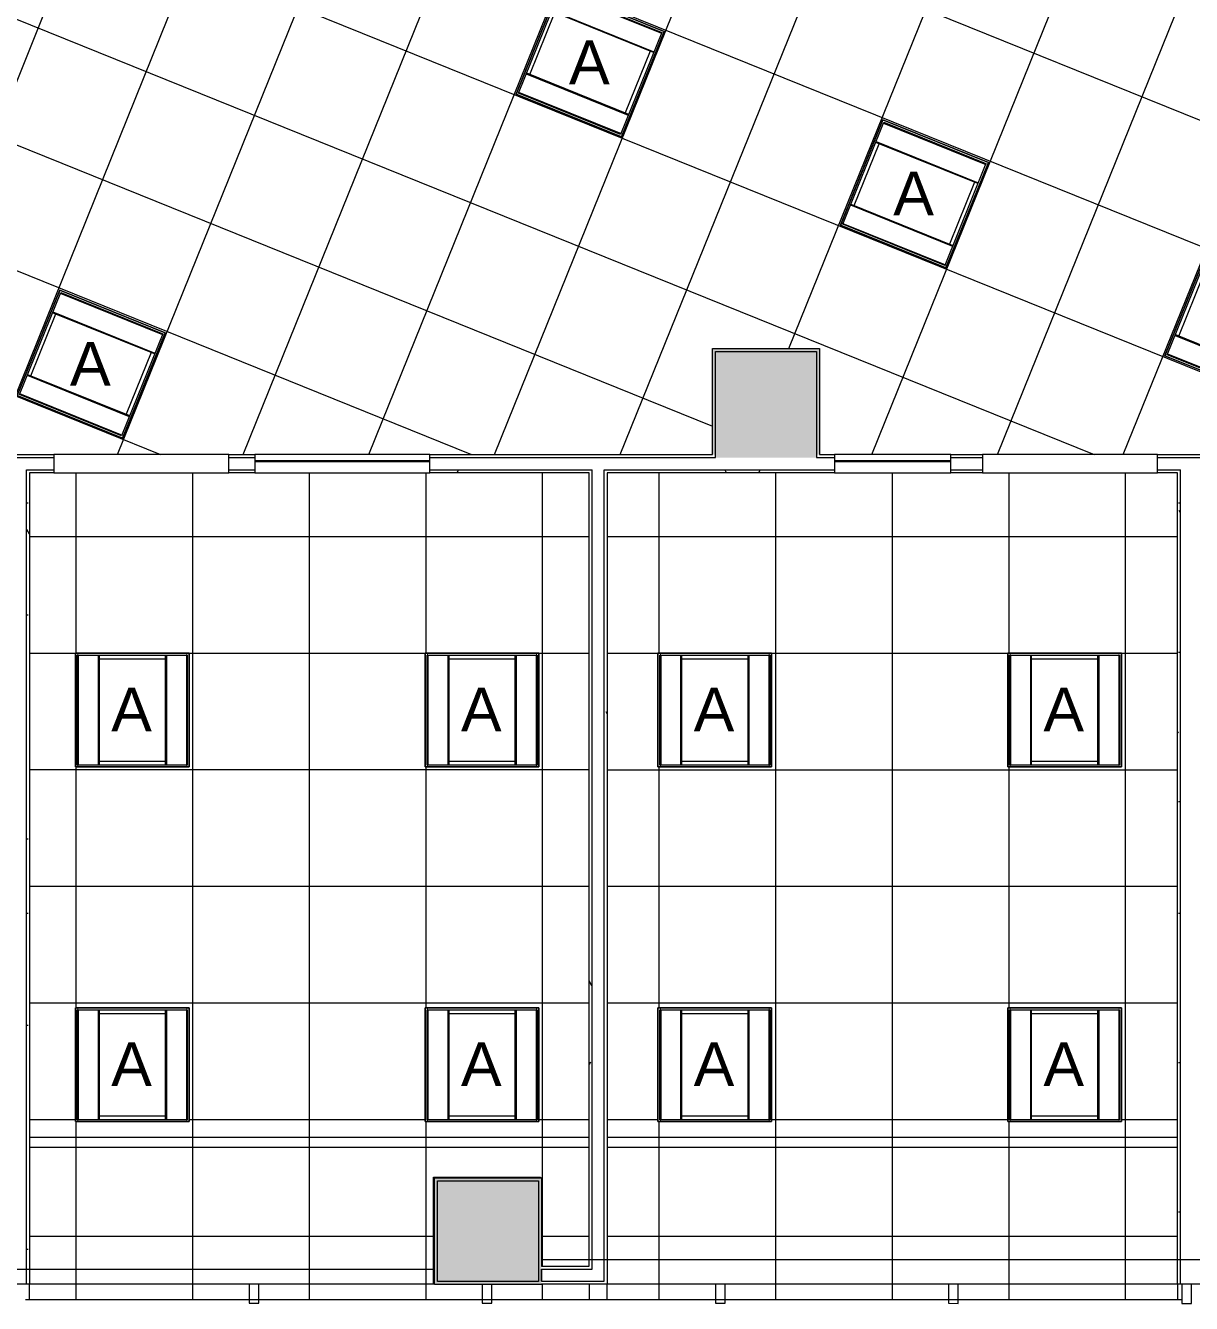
# Model space of a CAD drawing. Header units: inches. Extents: x 240 to 2111, y -1901 to 154.
# Drawn here: x 499.9 to 739.9, y -510.4 to -247.3 of the extents above; entities that cross this region are included whole.
import ezdxf

# ---------------------------------------------------------------- set-up
doc = ezdxf.new("R2010")
doc.units = ezdxf.units.IN
doc.header["$MEASUREMENT"] = 0
for name, color, linetype, lineweight in [('8th floor - 800-805 background_dwg', 8, 'Continuous', 9), ('A-CLNG', 13, 'Continuous', 13), ('A-CLNG-PATT', 13, 'Continuous', 13), ('A-GLAZ', 151, 'Continuous', 13), ('A-WALL', 113, 'Continuous', 13), ('A-Wall-Bldg', 7, 'Continuous', 9), ('A-WALL-PATT', 111, 'Continuous', 13), ('E-LITE-EQPM', 33, 'Continuous', 9), ('E-LITE-EQPM-IDEN', 33, 'Continuous', 9), ('I-WALL', 2, 'Continuous', 13)]:
    doc.layers.add(name, color=color, linetype=linetype, lineweight=lineweight)
doc.styles.add('Arial', font='arial.ttf', dxfattribs={"height": 9})
pattern_1 = [(0, (0, 0), (30.72, 7.68), [1.267, -21.773, 1.267, -21.773, -122.88]), (0, (0, 0), (30.72, 7.68), [-46.08, 1.267, -44.813, 1.267, -21.773, -53.76]), (0, (0, 0), (30.72, 7.68), [-115.2, 1.267, -14.093, 1.267, -37.133]), (120, (11.52, 3.84), (-22.011075, 22.7643), [1.267, -21.773, 1.267, -21.773, -122.88]), (120, (11.52, 3.84), (-22.011075, 22.7643), [-46.08, 1.267, -44.813, 1.267, -21.773, -53.76]), (120, (11.52, 3.84), (-22.011075, 22.7643), [-115.2, 1.267, -14.093, 1.267, -37.133]), (240, (15.36, 19.2), (-8.708925, -30.4443), [1.267, -21.773, 1.267, -21.773, -122.88]), (240, (15.36, 19.2), (-8.708925, -30.4443), [-46.08, 1.267, -44.813, 1.267, -21.773, -53.76]), (240, (15.36, 19.2), (-8.708925, -30.4443), [-115.2, 1.267, -14.093, 1.267, -37.133])]

# ---------------------------------------------------------------- blocks, each defined once
blk = doc.blocks.new('8th floor - 800-805 background_dwg-V1-REFLECTED CEILING PLAN')
at = {"layer": 'A-Wall-Bldg', "color": 253}
for p, q in [((925.59, 92.35), (925.59, -149.24)), ((928.82, -17.42), (928.82, -63.42)), ((928.82, -65.42), (928.82, -111.42)), ((928.81, -113.42), (928.81, -159.42)), ((928.82, -161.42), (928.82, -207.42)), ((922.51, -446.67), (922.51, -171.42)), ((925.59, -171.24), (925.59, -515.74)), ((928.82, -209.42), (928.82, -255.42))]:
    blk.add_line(p, q, dxfattribs=at)
at = {"layer": 'A-Wall-Bldg', "color": 253, "flags": 128}
for points in [[(1029.8, 171.76), (920.59, 98.11), (920.59, -149.24)], [(925.57, -15.42), (925.57, -17.42), (929.53, -17.42), (929.53, -15.43), (925.57, -15.43)], [(925.57, -63.43), (925.56, -65.42), (929.52, -65.42), (929.53, -63.43), (925.57, -63.43)], [(925.56, -111.43), (925.56, -113.42), (929.52, -113.42), (929.52, -111.43), (925.56, -111.43)], [(903.57, -171.42), (903.57, -149.42), (903.67, -149.42)], [(925.67, -161.42), (929.52, -161.42), (929.52, -159.43), (925.67, -159.43)], [(925.58, -171.24), (925.58, -171.42), (903.57, -171.42)], [(925.56, -207.43), (925.56, -209.42), (929.52, -209.42), (929.52, -207.43), (925.56, -207.43)]]:
    blk.add_lwpolyline(points, dxfattribs=at)
blk = doc.blocks.new('Frameless opening with glazing - 24_ x 84_-5483389-REFLECTED CEILING PLAN')
at = {"layer": 'A-GLAZ', "lineweight": 30}
blk.add_line((-13.5, -0.5), (10.5, -0.5), dxfattribs=at)
blk = doc.blocks.new('Frameless opening with glazing - 36_ x 84_-5483390-REFLECTED CEILING PLAN')
at = {"layer": 'A-GLAZ', "lineweight": 30}
blk.add_line((-19.5, 0.5), (16.5, 0.5), dxfattribs=at)
blk = doc.blocks.new('L-Recessed-Axis-Duo - 2 x 2-4559999-REFLECTED CEILING PLAN')
at = {"layer": 'E-LITE-EQPM'}
for p, q in [((-11.7, 11.7), (-11.7, -11.7)), ((11.7, 11.7), (-11.7, 11.7)), ((-11.37, 11.26), (-11.37, 11.27)), ((-11.37, 11.14), (-11.37, 11.26)), ((-11.37, 11.14), (11.38, 11.14)), ((11.32, 11.32), (-11.32, 11.32)), ((-11.32, 11.32), (-11.32, -11.32)), ((11.32, -11.32), (11.32, 11.32)), ((11.38, 11.27), (11.38, 11.26)), ((11.38, 11.26), (11.38, 11.14)), ((11.7, -11.7), (11.7, 11.7)), ((-11.32, 7.03), (11.32, 7.03)), ((-11.32, 7.02), (11.32, 7.02)), ((-11.32, 6.85), (11.32, 6.85)), ((-10.57, 6.86), (-10.57, -6.86)), ((10.57, -6.86), (10.57, 6.86)), ((11.32, -6.85), (-11.32, -6.85)), ((-11.32, -7.02), (11.32, -7.02)), ((-11.32, -7.03), (11.32, -7.03)), ((-11.7, -11.7), (11.7, -11.7)), ((-11.37, -11.26), (-11.37, -11.14)), ((-11.37, -11.14), (11.38, -11.14)), ((-11.37, -11.27), (-11.37, -11.26)), ((-11.32, -11.32), (11.32, -11.32)), ((11.38, -11.14), (11.38, -11.26)), ((11.38, -11.26), (11.38, -11.27))]:
    blk.add_line(p, q, dxfattribs=at)
for points, knots in [([(-11.64, 11.64), (-11.65, 11.65), (-11.65, 11.65), (-11.66, 11.66), (-11.67, 11.67), (-11.68, 11.68), (-11.68, 11.68), (-11.69, 11.69), (-11.69, 11.69), (-11.7, 11.7), (-11.7, 11.7), (-11.7, 11.7), (-11.7, 11.7)], [0, 0, 0, 0, 0.166667, 0.25, 0.333333, 0.416667, 0.5, 0.583333, 0.666667, 0.75, 0.833333, 1, 1, 1, 1]), ([(11.64, 11.64), (11.65, 11.65), (11.65, 11.65), (11.66, 11.66), (11.67, 11.67), (11.68, 11.68), (11.68, 11.68), (11.69, 11.69), (11.69, 11.69), (11.7, 11.7), (11.7, 11.7), (11.7, 11.7), (11.7, 11.7)], [0, 0, 0, 0, 0.166667, 0.25, 0.333333, 0.416667, 0.5, 0.583333, 0.666667, 0.75, 0.833333, 1, 1, 1, 1]), ([(-11.7, -11.7), (-11.7, -11.7), (-11.7, -11.7), (-11.7, -11.7), (-11.69, -11.69), (-11.69, -11.69), (-11.68, -11.68), (-11.68, -11.68), (-11.67, -11.67), (-11.66, -11.66), (-11.65, -11.65), (-11.65, -11.65), (-11.64, -11.64)], [-1, -1, -1, -1, -0.833333, -0.75, -0.666667, -0.583333, -0.5, -0.416667, -0.333333, -0.25, -0.166667, 0, 0, 0, 0]), ([(11.64, -11.64), (11.65, -11.65), (11.65, -11.65), (11.66, -11.66), (11.67, -11.67), (11.68, -11.68), (11.68, -11.68), (11.69, -11.69), (11.69, -11.69), (11.7, -11.7), (11.7, -11.7), (11.7, -11.7), (11.7, -11.7)], [0, 0, 0, 0, 0.166667, 0.25, 0.333333, 0.416667, 0.5, 0.583333, 0.666667, 0.75, 0.833333, 1, 1, 1, 1])]:
    blk.add_open_spline(points, degree=3, knots=knots, dxfattribs=at)
blk = doc.blocks.new('L-Recessed-Axis-Duo - 2 x 2-V13-REFLECTED CEILING PLAN')
at = {"layer": 'E-LITE-EQPM'}
for p, q in [((-11.7, 11.7), (-11.7, -11.7)), ((11.7, 11.7), (-11.7, 11.7)), ((-11.37, 11.26), (-11.37, 11.27)), ((-11.37, 11.14), (-11.37, 11.26)), ((-11.37, 11.14), (11.38, 11.14)), ((11.32, 11.32), (-11.32, 11.32)), ((-11.32, 11.32), (-11.32, -11.32)), ((11.32, -11.32), (11.32, 11.32)), ((11.38, 11.27), (11.38, 11.26)), ((11.38, 11.26), (11.38, 11.14)), ((11.7, -11.7), (11.7, 11.7)), ((-11.32, 7.03), (11.32, 7.03)), ((-11.32, 7.02), (11.32, 7.02)), ((-11.31, 6.85), (11.32, 6.85)), ((-10.57, 6.87), (-10.57, -6.87)), ((10.57, -6.87), (10.57, 6.87)), ((11.32, -6.85), (-11.32, -6.85)), ((-11.32, -7.02), (11.32, -7.02)), ((-11.32, -7.03), (11.32, -7.03)), ((-11.7, -11.7), (11.7, -11.7)), ((-11.37, -11.26), (-11.37, -11.14)), ((-11.37, -11.14), (11.38, -11.14)), ((-11.37, -11.27), (-11.37, -11.26)), ((-11.32, -11.32), (11.32, -11.32)), ((11.38, -11.14), (11.38, -11.26)), ((11.38, -11.26), (11.38, -11.27))]:
    blk.add_line(p, q, dxfattribs=at)
for points, knots in [([(-11.64, 11.64), (-11.65, 11.65), (-11.65, 11.65), (-11.66, 11.66), (-11.67, 11.67), (-11.68, 11.68), (-11.68, 11.68), (-11.69, 11.69), (-11.69, 11.69), (-11.7, 11.7), (-11.7, 11.7), (-11.7, 11.7), (-11.7, 11.7)], [0, 0, 0, 0, 0.166667, 0.25, 0.333333, 0.416667, 0.5, 0.583333, 0.666667, 0.75, 0.833333, 1, 1, 1, 1]), ([(11.64, 11.64), (11.65, 11.65), (11.65, 11.65), (11.66, 11.66), (11.67, 11.67), (11.68, 11.68), (11.68, 11.68), (11.69, 11.69), (11.69, 11.69), (11.7, 11.7), (11.7, 11.7), (11.7, 11.7), (11.7, 11.7)], [0, 0, 0, 0, 0.166667, 0.25, 0.333333, 0.416667, 0.5, 0.583333, 0.666667, 0.75, 0.833333, 1, 1, 1, 1]), ([(-11.7, -11.7), (-11.7, -11.7), (-11.7, -11.7), (-11.7, -11.7), (-11.69, -11.69), (-11.69, -11.69), (-11.68, -11.68), (-11.68, -11.68), (-11.67, -11.67), (-11.66, -11.66), (-11.65, -11.65), (-11.65, -11.65), (-11.64, -11.64)], [-1, -1, -1, -1, -0.833333, -0.75, -0.666667, -0.583333, -0.5, -0.416667, -0.333333, -0.25, -0.166667, 0, 0, 0, 0]), ([(11.64, -11.64), (11.65, -11.65), (11.65, -11.65), (11.66, -11.66), (11.67, -11.67), (11.68, -11.68), (11.68, -11.68), (11.69, -11.69), (11.69, -11.69), (11.7, -11.7), (11.7, -11.7), (11.7, -11.7), (11.7, -11.7)], [0, 0, 0, 0, 0.166667, 0.25, 0.333333, 0.416667, 0.5, 0.583333, 0.666667, 0.75, 0.833333, 1, 1, 1, 1])]:
    blk.add_open_spline(points, degree=3, knots=knots, dxfattribs=at)
blk = doc.blocks.new('L-Recessed-Axis-Duo - 2 x 2-V8-REFLECTED CEILING PLAN')
at = {"layer": 'E-LITE-EQPM'}
for p, q in [((-11.7, 11.7), (-11.7, -11.7)), ((11.7, 11.7), (-11.7, 11.7)), ((-11.37, 11.26), (-11.37, 11.27)), ((-11.37, 11.14), (-11.37, 11.26)), ((-11.37, 11.14), (11.38, 11.14)), ((11.32, 11.32), (-11.32, 11.32)), ((-11.32, 11.32), (-11.32, -11.32)), ((11.32, -11.32), (11.32, 11.32)), ((11.38, 11.27), (11.38, 11.26)), ((11.38, 11.26), (11.38, 11.14)), ((11.7, -11.7), (11.7, 11.7)), ((-11.32, 7.03), (11.32, 7.03)), ((-11.32, 7.02), (11.32, 7.02)), ((-11.32, 6.85), (11.32, 6.85)), ((-10.57, 6.87), (-10.57, -6.87)), ((10.57, -6.87), (10.57, 6.87)), ((11.32, -6.85), (-11.32, -6.85)), ((-11.32, -7.02), (11.32, -7.02)), ((-11.32, -7.03), (11.32, -7.03)), ((-11.7, -11.7), (11.7, -11.7)), ((-11.37, -11.26), (-11.37, -11.14)), ((-11.37, -11.14), (11.38, -11.14)), ((-11.37, -11.27), (-11.37, -11.26)), ((-11.32, -11.32), (11.32, -11.32)), ((11.38, -11.14), (11.38, -11.26)), ((11.38, -11.26), (11.38, -11.27))]:
    blk.add_line(p, q, dxfattribs=at)
for points, knots in [([(-11.64, 11.64), (-11.65, 11.65), (-11.65, 11.65), (-11.66, 11.66), (-11.67, 11.67), (-11.68, 11.68), (-11.68, 11.68), (-11.69, 11.69), (-11.69, 11.69), (-11.7, 11.7), (-11.7, 11.7), (-11.7, 11.7), (-11.7, 11.7)], [0, 0, 0, 0, 0.166667, 0.25, 0.333333, 0.416667, 0.5, 0.583333, 0.666667, 0.75, 0.833333, 1, 1, 1, 1]), ([(11.64, 11.64), (11.65, 11.65), (11.65, 11.65), (11.66, 11.66), (11.67, 11.67), (11.68, 11.68), (11.68, 11.68), (11.69, 11.69), (11.69, 11.69), (11.7, 11.7), (11.7, 11.7), (11.7, 11.7), (11.7, 11.7)], [0, 0, 0, 0, 0.166667, 0.25, 0.333333, 0.416667, 0.5, 0.583333, 0.666667, 0.75, 0.833333, 1, 1, 1, 1]), ([(-11.7, -11.7), (-11.7, -11.7), (-11.7, -11.7), (-11.7, -11.7), (-11.69, -11.69), (-11.69, -11.69), (-11.68, -11.68), (-11.68, -11.68), (-11.67, -11.67), (-11.66, -11.66), (-11.65, -11.65), (-11.65, -11.65), (-11.64, -11.64)], [-1, -1, -1, -1, -0.833333, -0.75, -0.666667, -0.583333, -0.5, -0.416667, -0.333333, -0.25, -0.166667, 0, 0, 0, 0]), ([(11.64, -11.64), (11.65, -11.65), (11.65, -11.65), (11.66, -11.66), (11.67, -11.67), (11.68, -11.68), (11.68, -11.68), (11.69, -11.69), (11.69, -11.69), (11.7, -11.7), (11.7, -11.7), (11.7, -11.7), (11.7, -11.7)], [0, 0, 0, 0, 0.166667, 0.25, 0.333333, 0.416667, 0.5, 0.583333, 0.666667, 0.75, 0.833333, 1, 1, 1, 1])]:
    blk.add_open_spline(points, degree=3, knots=knots, dxfattribs=at)

msp = doc.modelspace()

# ---------------------------------------------------------------- hatches: boundary and pattern name
at = {"layer": 'A-CLNG-PATT'}
h = msp.add_hatch(dxfattribs=at)
h.set_pattern_fill('FP_3', color=256, style=0, pattern_type=2)
h.set_pattern_definition([(338, (578.734, -123.295), (-8.9906, -22.2524), []), (248, (578.734, -123.295), (-22.2524, 8.9906), [])])
h.paths.add_polyline_path([(906.93, -362.47), (955.57, -242.08), (858.66, -202.92), (858.7, -202.82), (805.63, -181.38), (805.5, -181.7), (798.78, -178.99), (832.68, -95.07), (785.62, -76.04), (785.81, -75.58), (755.72, -63.42), (752.11, -71.29), (725.13, -60.4), (736.89, -33.87), (764.23, -44.92), (757.4, -59.78), (787.31, -71.87), (824.88, 21.13), (798.94, 31.62), (794.68, 21.07), (652.21, 78.63), (620.11, -0.81), (591.14, 10.9), (555.44, -77.45), (581.51, -87.99), (580.11, -91.45), (464.92, -44.91), (450.31, -81.07), (458.26, -84.29), (406.88, -211.45), (427.65, -219.84), (426.25, -223.32), (397.52, -211.71), (371.61, -275.84), (381.59, -279.87), (381.64, -279.79), (384.52, -280.95), (373.98, -307.04), (361.11, -301.84), (347.46, -335.62), (641.36, -335.62), (641.36, -313.76), (663.36, -313.76), (663.36, -335.62), (840.47, -335.62), (906.92, -362.46)], flags=0)
h.paths.add_polyline_path([(519.91, -332.24), (498.21, -323.47), (506.98, -301.78), (528.68, -310.54), (521.09, -329.32)], flags=0)
h.paths.add_polyline_path([(756.18, -324.06), (734.48, -315.29), (743.25, -293.59), (764.95, -302.36), (757.23, -321.46)], flags=0)
h.paths.add_polyline_path([(863.49, -315.84), (842.1, -307.2), (842.05, -307.18), (841.19, -306.8), (850.22, -284.53), (871.58, -293.16), (871.62, -293.18), (872.49, -293.56), (863.49, -315.84)], flags=0)
h.paths.add_polyline_path([(864.07, -310.49), (869.21, -297.78), (849.6, -289.86), (844.47, -302.57), (863.99, -310.46)], flags=0)
h.paths.add_polyline_path([(453.15, -305.27), (431.45, -296.5), (440.22, -274.8), (461.92, -283.57), (454.55, -301.81)], flags=0)
h.paths.add_polyline_path([(689.38, -297.2), (667.68, -288.44), (676.44, -266.74), (698.14, -275.5), (690.69, -293.95)], flags=0)
h.paths.add_polyline_path([(881.49, -271.29), (860.1, -262.64), (860.05, -262.63), (859.19, -262.25), (868.22, -239.98), (889.58, -248.6), (889.63, -248.62), (890.49, -249), (881.49, -271.28)], flags=0)
h.paths.add_polyline_path([(622.63, -270.2), (600.93, -261.44), (609.7, -239.74), (631.4, -248.51), (624.15, -266.44)], flags=0)
h.paths.add_polyline_path([(882.07, -265.94), (887.21, -253.23), (867.61, -245.31), (862.47, -258.02), (881.99, -265.9)], flags=0)
h.paths.add_polyline_path([(555.87, -243.23), (534.17, -234.46), (542.94, -212.77), (564.64, -221.53), (556.03, -242.85)], flags=0)
h.paths.add_polyline_path([(497.31, -239.45), (495.59, -239.42), (494, -238.98), (492.67, -238.21), (491.44, -237.02), (490.63, -235.67), (490.22, -234.35), (490.07, -233.08), (490.26, -231.67), (490.74, -230.27), (491.5, -229.08), (492.79, -227.85), (494.23, -227.1), (495.69, -226.71), (497.39, -226.75), (498.98, -227.18), (500.31, -227.95), (501.54, -229.14), (502.35, -230.49), (502.76, -231.81), (502.91, -233.08), (502.72, -234.49), (502.24, -235.89), (501.48, -237.08), (500.19, -238.31), (498.75, -239.06), (497.36, -239.43)], flags=0)
h.paths.add_polyline_path([(792.06, -235.08), (770.36, -226.31), (779.13, -204.62), (800.83, -213.38), (792.1, -234.99)], flags=0)
h.paths.add_polyline_path([(403.4, -210.04), (453.37, -86.36), (448.9, -84.55), (398.93, -208.24), (402.81, -209.8)], flags=0)
h.paths.add_polyline_path([(725.26, -208.23), (703.56, -199.46), (712.32, -177.76), (734.02, -186.53), (725.56, -207.48)], flags=0)
h.paths.add_polyline_path([(467.52, -207.43), (445.82, -198.66), (454.59, -176.96), (476.28, -185.73), (469.09, -203.55)], flags=0)
h.paths.add_polyline_path([(514.54, -194.8), (512.82, -194.76), (511.24, -194.33), (509.91, -193.56), (508.68, -192.37), (507.86, -191.02), (507.45, -189.7), (507.3, -188.43), (507.49, -187.02), (507.97, -185.62), (508.73, -184.43), (510.02, -183.2), (511.46, -182.45), (512.92, -182.06), (514.62, -182.1), (516.21, -182.53), (517.54, -183.3), (518.77, -184.49), (519.58, -185.84), (519.99, -187.16), (520.14, -188.43), (519.95, -189.84), (519.47, -191.24), (518.71, -192.43), (517.38, -193.68), (515.98, -194.41), (514.59, -194.78)], flags=0)
h.paths.add_polyline_path([(658.51, -181.23), (636.81, -172.46), (645.58, -150.76), (667.28, -159.53), (659.02, -179.97)], flags=0)
h.paths.add_polyline_path([(591.75, -154.26), (570.06, -145.49), (578.82, -123.79), (600.52, -132.56), (593.16, -150.76)], flags=0)
h.paths.add_polyline_path([(532.89, -150.37), (531.18, -150.33), (529.59, -149.9), (528.26, -149.13), (527.05, -147.96), (526.22, -146.59), (525.81, -145.27), (525.66, -144), (525.85, -142.59), (526.33, -141.19), (527.09, -140), (528.38, -138.77), (529.81, -138.02), (531.27, -137.63), (532.98, -137.66), (534.56, -138.1), (535.89, -138.87), (537.12, -140.06), (537.94, -141.41), (538.35, -142.73), (538.5, -144), (538.31, -145.41), (537.83, -146.81), (537.07, -148), (535.78, -149.23), (534.34, -149.98), (532.95, -150.35)], flags=0)
h.paths.add_polyline_path([(761.52, -119.51), (740.13, -110.86), (740.09, -110.84), (739.22, -110.46), (748.26, -88.19), (769.62, -96.83), (769.67, -96.85), (770.53, -97.23), (761.52, -119.51)], flags=0)
h.paths.add_polyline_path([(503.4, -118.45), (481.7, -109.69), (490.47, -87.99), (512.17, -96.76), (503.95, -117.08)], flags=0)
h.paths.add_polyline_path([(762.11, -114.16), (767.25, -101.46), (747.65, -93.53), (742.51, -106.23), (762.02, -114.13)], flags=0)
h.paths.add_polyline_path([(694.15, -91.93), (672.45, -83.16), (681.22, -61.46), (702.92, -70.23), (695.1, -89.57)], flags=0)
h.paths.add_polyline_path([(627.39, -64.96), (605.69, -56.19), (614.46, -34.49), (636.16, -43.26), (628.56, -62.06)], flags=0)
h.paths.add_polyline_path([(730.03, -2.95), (708.33, 5.81), (717.1, 27.51), (738.8, 18.75), (731.56, 0.83)], flags=0)
h.paths.add_polyline_path([(663.27, 24.02), (641.57, 32.79), (650.34, 54.48), (672.04, 45.72), (663.43, 24.41)], flags=0)
h = msp.add_hatch(dxfattribs=at)
h.set_pattern_fill('FP_5', color=256, style=0, pattern_type=2)
h.set_pattern_definition([(270, (558.372, -424.5), (-24, -1e-15), []), (180, (558.372, -424.5), (3e-15, 24), [])])
h.paths.add_polyline_path([(606.14, -509.64), (615.95, -509.64), (615.95, -506.41), (606.14, -506.41), (606.14, -506.49), (584.14, -506.49), (584.14, -484.49), (606.14, -484.49), (606.14, -502.66), (615.95, -502.66), (615.95, -339.37), (500.79, -339.37), (500.79, -509.64), (605.51, -509.64)], flags=0)
h.paths.add_polyline_path([(532, -472.92), (510.22, -472.92), (510.22, -449.52), (533.62, -449.52), (533.62, -472.92)], flags=0)
h.paths.add_polyline_path([(590.47, -472.92), (582.22, -472.92), (582.22, -449.52), (605.62, -449.52), (605.62, -472.92), (597.78, -472.92)], flags=0)
h.paths.add_polyline_path([(510.22, -399.92), (510.22, -376.52), (533.62, -376.52), (533.62, -399.92), (517.38, -399.92)], flags=0)
h.paths.add_polyline_path([(605.62, -399.92), (582.22, -399.92), (582.22, -376.52), (605.62, -376.52), (605.62, -392.21)], flags=0)
h = msp.add_hatch(dxfattribs=at)
h.set_pattern_fill('FP_6', color=256, style=0, pattern_type=2)
h.set_pattern_definition([(270, (678.388, -424.506), (-24, -1e-15), []), (180, (678.388, -424.506), (3e-15, 24), [])])
h.paths.add_polyline_path([(737.07, -509.65), (737.07, -339.37), (619.7, -339.37), (619.71, -509.65), (707.42, -509.65)], flags=0)
h.paths.add_polyline_path([(630.12, -472.92), (630.12, -449.52), (653.53, -449.52), (653.53, -472.92), (634.33, -472.92)], flags=0)
h.paths.add_polyline_path([(722.04, -472.92), (702.12, -472.92), (702.12, -449.52), (725.53, -449.52), (725.53, -472.92)], flags=0)
h.paths.add_polyline_path([(725.53, -399.92), (702.12, -399.92), (702.12, -376.52), (725.53, -376.52), (725.53, -392.21)], flags=0)
h.paths.add_polyline_path([(630.12, -399.92), (630.12, -376.52), (653.53, -376.52), (653.53, -399.92), (634.33, -399.92)], flags=0)
at = {"layer": 'A-WALL'}
for points in [[(662.74, -336.24), (662.74, -314.38), (641.99, -314.38), (641.99, -336.24), (648.95, -336.24)], [(590.47, -505.87), (605.51, -505.87), (605.51, -485.12), (584.76, -485.12), (584.76, -505.87)]]:
    msp.add_hatch(color=250, dxfattribs=at).paths.add_polyline_path(points, flags=0)
at = {"layer": 'A-WALL-PATT'}
msp.add_hatch(color=250, dxfattribs=at).paths.add_polyline_path([(641.99, -335.62), (641.99, -314.38), (662.74, -314.38), (662.74, -335.62), (663.36, -335.62), (663.36, -313.76), (641.36, -313.76), (641.36, -335.62)], flags=0)
at = {"layer": 'A-WALL-PATT', "lineweight": 9}
h = msp.add_hatch(dxfattribs=at)
h.set_pattern_fill('FP_2', color=256, style=0, pattern_type=2)
h.set_pattern_definition(pattern_1)
h.paths.add_polyline_path([(619.7, -506.41), (619.7, -338.74), (619.08, -338.74), (619.08, -506.41)], flags=0)
h.paths.add_polyline_path([(619.16, -336.24), (619.7, -336.24), (619.7, -335.62), (619.08, -335.62), (619.08, -336.24)], flags=0)
h = msp.add_hatch(dxfattribs=at)
h.set_pattern_fill('FP_2', color=256, style=0, pattern_type=2)
h.set_pattern_definition(pattern_1)
h.paths.add_polyline_path([(619.7, -336.24), (641.99, -336.24), (641.99, -335.62), (619.7, -335.62)], flags=0)
h.paths.add_polyline_path([(662.74, -336.24), (666.45, -336.24), (666.45, -335.62), (662.74, -335.62)], flags=0)
h.paths.add_polyline_path([(696.95, -336.24), (696.95, -335.62), (690.45, -335.62), (690.45, -336.24)], flags=0)
h.paths.add_polyline_path([(737.7, -336.24), (740.85, -336.24), (740.82, -335.62), (732.95, -335.62), (732.95, -336.24), (737.65, -336.24)], flags=0)
h = msp.add_hatch(dxfattribs=at)
h.set_pattern_fill('FP_2', color=256, style=0, pattern_type=2)
h.set_pattern_definition(pattern_1)
h.paths.add_polyline_path([(500.17, -506.38), (500.79, -506.38), (500.79, -338.74), (500.17, -338.74), (500.17, -486.53)], flags=0)
h = msp.add_hatch(dxfattribs=at)
h.set_pattern_fill('FP_2', color=256, style=0, pattern_type=2)
h.set_pattern_definition(pattern_1)
h.paths.add_polyline_path([(547.17, -339.37), (547.17, -338.74), (541.76, -338.74), (541.76, -339.37)], flags=0)
h.paths.add_polyline_path([(502.76, -339.37), (505.76, -339.37), (505.76, -338.74), (500.79, -338.74), (500.79, -339.37)], flags=0)
h.paths.add_polyline_path([(615.95, -339.37), (615.95, -338.74), (583.17, -338.74), (583.17, -339.37), (605.62, -339.37)], flags=0)
h = msp.add_hatch(dxfattribs=at)
h.set_pattern_fill('FP_2', color=256, style=0, pattern_type=2)
h.set_pattern_definition(pattern_1)
h.paths.add_polyline_path([(616.58, -503.29), (616.58, -338.74), (615.95, -338.74), (615.95, -503.29)], flags=0)
h = msp.add_hatch(dxfattribs=at)
h.set_pattern_fill('FP_2', color=256, style=0, pattern_type=2)
h.set_pattern_definition(pattern_1)
h.paths.add_polyline_path([(648.95, -339.37), (666.45, -339.37), (666.45, -338.74), (619.7, -338.74), (619.71, -339.37), (641.99, -339.37)], flags=0)
h.paths.add_polyline_path([(737.07, -339.37), (737.7, -339.37), (737.69, -338.74), (732.95, -338.74), (732.95, -339.37)], flags=0)
h.paths.add_polyline_path([(690.45, -339.37), (696.95, -339.37), (696.95, -338.74), (690.45, -338.74)], flags=0)
h.paths.add_polyline_path([(740.2, -339.37), (740.85, -339.37), (740.82, -338.74), (740.2, -338.74)], flags=0)
h = msp.add_hatch(dxfattribs=at)
h.set_pattern_fill('FP_2', color=256, style=0, pattern_type=2)
h.set_pattern_definition(pattern_1)
h.paths.add_polyline_path([(737.07, -506.42), (737.7, -506.42), (737.7, -339.37), (737.07, -339.37), (737.07, -486.53)], flags=0)
at = {"layer": 'A-WALL-PATT'}
h = msp.add_hatch(color=250, dxfattribs=at)
h.paths.add_polyline_path([(590.47, -506.49), (606.14, -506.49), (606.14, -484.49), (584.14, -484.49), (584.14, -506.49), (584.76, -506.49)], flags=0)
h.paths.add_polyline_path([(590.47, -505.87), (584.76, -505.87), (584.76, -485.12), (605.51, -485.12), (605.51, -505.87)], flags=0)
at = {"layer": 'A-WALL-PATT', "lineweight": 9}
h = msp.add_hatch(dxfattribs=at)
h.set_pattern_fill('FP_2', color=256, style=0, pattern_type=2)
h.set_pattern_definition(pattern_1)
h.paths.add_polyline_path([(606.16, -503.29), (615.95, -503.29), (615.95, -502.66), (606.14, -502.66), (606.14, -503.29)], flags=0)

# ---------------------------------------------------------------- linework, layer by layer
at = {"layer": 'A-CLNG'}
for p, q in [((609.7, -239.74), (600.93, -261.44)), ((631.4, -248.51), (609.7, -239.74)), ((622.63, -270.2), (631.4, -248.51)), ((600.93, -261.44), (622.63, -270.2)), ((676.44, -266.74), (667.68, -288.44)), ((698.14, -275.5), (676.44, -266.74)), ((689.38, -297.2), (698.14, -275.5)), ((667.68, -288.44), (689.38, -297.2)), ((743.25, -293.59), (734.48, -315.29)), ((506.98, -301.78), (498.21, -323.47)), ((528.68, -310.54), (506.98, -301.78)), ((519.91, -332.24), (528.68, -310.54)), ((734.48, -315.29), (756.18, -324.06)), ((498.21, -323.47), (519.91, -332.24)), ((533.62, -376.52), (510.22, -376.52)), ((510.22, -376.52), (510.22, -399.92)), ((533.62, -399.92), (533.62, -376.52)), ((605.62, -376.52), (582.22, -376.52)), ((582.22, -376.52), (582.22, -399.92)), ((605.62, -399.92), (605.62, -376.52)), ((653.53, -376.52), (630.12, -376.52)), ((630.12, -376.52), (630.12, -399.92)), ((653.53, -399.92), (653.53, -376.52)), ((725.53, -376.52), (702.12, -376.52)), ((702.12, -376.52), (702.12, -399.92)), ((725.53, -399.92), (725.53, -376.52)), ((510.22, -399.92), (533.62, -399.92)), ((582.22, -399.92), (605.62, -399.92)), ((630.12, -399.92), (653.53, -399.92)), ((702.12, -399.92), (725.53, -399.92)), ((533.62, -449.52), (510.22, -449.52)), ((510.22, -449.52), (510.22, -472.92)), ((533.62, -472.92), (533.62, -449.52)), ((605.62, -449.52), (582.22, -449.52)), ((582.22, -449.52), (582.22, -472.92)), ((605.62, -472.92), (605.62, -449.52)), ((653.53, -449.52), (630.12, -449.52)), ((630.12, -449.52), (630.12, -472.92)), ((653.53, -472.92), (653.53, -449.52)), ((725.53, -449.52), (702.12, -449.52)), ((702.12, -449.52), (702.12, -472.92)), ((725.53, -472.92), (725.53, -449.52)), ((510.22, -472.92), (533.62, -472.92)), ((582.22, -472.92), (605.62, -472.92)), ((630.12, -472.92), (653.53, -472.92)), ((702.12, -472.92), (725.53, -472.92)), ((500.79, -509.64), (500.79, -506.38)), ((615.95, -506.41), (615.95, -509.64)), ((619.7, -509.65), (619.7, -506.41)), ((737.07, -506.42), (737.07, -509.65)), ((615.95, -509.64), (500.79, -509.64)), ((737.07, -509.65), (619.7, -509.65))]:
    msp.add_line(p, q, dxfattribs=at)
at = {"layer": 'A-WALL', "color": 8, "lineweight": 20}
for p, q in [((641.36, -335.62), (641.36, -313.76)), ((641.36, -313.76), (663.36, -313.76)), ((663.36, -313.76), (663.36, -335.62)), ((584.14, -506.49), (584.14, -484.49)), ((584.14, -484.49), (606.14, -484.49)), ((606.14, -484.49), (606.14, -502.66)), ((606.14, -506.49), (584.14, -506.49)), ((606.14, -506.41), (606.14, -506.49))]:
    msp.add_line(p, q, dxfattribs=at)
at = {"layer": 'A-WALL', "color": 55}
for p, q in [((641.99, -335.62), (641.99, -314.38)), ((641.99, -314.38), (662.74, -314.38)), ((662.74, -314.38), (662.74, -335.62)), ((641.99, -336.24), (641.99, -335.62)), ((662.74, -335.62), (662.74, -336.24)), ((584.76, -485.12), (605.51, -485.12)), ((584.76, -505.87), (584.76, -485.12)), ((605.51, -485.12), (605.51, -505.87)), ((605.51, -505.87), (584.76, -505.87))]:
    msp.add_line(p, q, dxfattribs=at)
at = {"layer": 'A-WALL'}
for p, q in [((497.67, -336.24), (505.76, -336.24)), ((541.76, -336.24), (547.17, -336.24)), ((583.17, -336.24), (641.99, -336.24)), ((662.74, -336.24), (666.45, -336.24)), ((690.45, -336.24), (696.95, -336.24)), ((732.95, -336.24), (744.95, -336.24)), ((500.17, -506.38), (500.17, -338.74)), ((500.17, -338.74), (505.76, -338.74)), ((541.76, -338.74), (547.17, -338.74)), ((583.17, -338.74), (616.58, -338.74)), ((616.58, -503.29), (616.58, -338.74)), ((619.08, -505.79), (619.08, -338.74)), ((619.08, -338.74), (666.45, -338.74)), ((690.45, -338.74), (696.95, -338.74)), ((732.95, -338.74), (737.7, -338.74)), ((737.7, -506.42), (737.7, -338.74)), ((606.14, -503.29), (616.58, -503.29)), ((606.14, -505.79), (619.08, -505.79))]:
    msp.add_line(p, q, dxfattribs=at)
at = {"layer": 'A-WALL', "lineweight": 9}
msp.add_line((606.14, -503.29), (606.14, -505.79), dxfattribs=at)
at = {"layer": 'I-WALL'}
for p, q in [((497.04, -335.62), (505.76, -335.62)), ((505.76, -335.62), (505.76, -339.37)), ((541.76, -339.37), (541.76, -335.62)), ((541.76, -335.62), (547.17, -335.62)), ((547.17, -335.62), (547.17, -339.37)), ((583.17, -339.37), (583.17, -335.62)), ((583.17, -335.62), (641.36, -335.62)), ((663.36, -335.62), (666.45, -335.62)), ((666.45, -335.62), (666.45, -339.37)), ((690.45, -339.37), (690.45, -335.62)), ((690.45, -335.62), (696.95, -335.62)), ((696.95, -335.62), (696.95, -339.37)), ((732.95, -339.37), (732.95, -335.62)), ((732.95, -335.62), (744.95, -335.62)), ((500.79, -339.37), (500.79, -506.38)), ((505.76, -339.37), (500.79, -339.37)), ((547.17, -339.37), (541.76, -339.37)), ((615.95, -339.37), (583.17, -339.37)), ((615.95, -502.66), (615.95, -339.37)), ((619.7, -339.37), (619.7, -506.41)), ((666.45, -339.37), (619.7, -339.37)), ((696.95, -339.37), (690.45, -339.37)), ((737.07, -339.37), (732.95, -339.37)), ((737.07, -506.42), (737.07, -339.37)), ((606.14, -502.66), (615.95, -502.66)), ((500.79, -506.38), (497.04, -506.38)), ((619.7, -506.41), (606.14, -506.41)), ((740.82, -506.42), (737.07, -506.42))]:
    msp.add_line(p, q, dxfattribs=at)
at = {"layer": 'I-WALL', "lineweight": 9}
for p, q in [((541.76, -335.62), (505.76, -335.62)), ((583.17, -335.62), (547.17, -335.62)), ((690.45, -335.62), (666.45, -335.62)), ((732.95, -335.62), (696.95, -335.62)), ((505.76, -339.37), (541.76, -339.37)), ((547.17, -339.37), (583.17, -339.37)), ((666.45, -339.37), (690.45, -339.37)), ((696.95, -339.37), (732.95, -339.37)), ((615.95, -476.22), (500.79, -476.22)), ((500.79, -478.22), (615.95, -478.22)), ((737.07, -476.22), (619.7, -476.22)), ((619.7, -478.22), (737.07, -478.22)), ((606.14, -505.79), (606.14, -503.29))]:
    msp.add_line(p, q, dxfattribs=at)

# ---------------------------------------------------------------- block references
at = {"layer": '8th floor - 800-805 background_dwg', "color": 253, "rotation": 270.0000000000001}
msp.add_blockref('8th floor - 800-805 background_dwg-V1-REFLECTED CEILING PLAN', (755.37, 419.18), dxfattribs=at)
msp.add_blockref('8th floor - 800-805 background_dwg-V1-REFLECTED CEILING PLAN', (755.37, 419.18), dxfattribs=at)
msp.add_blockref('8th floor - 800-805 background_dwg-V1-REFLECTED CEILING PLAN', (755.37, 419.18), dxfattribs=at)
msp.add_blockref('8th floor - 800-805 background_dwg-V1-REFLECTED CEILING PLAN', (755.37, 419.18), dxfattribs=at)
at = {"layer": 'A-GLAZ'}
msp.add_blockref('Frameless opening with glazing - 36_ x 84_-5483390-REFLECTED CEILING PLAN', (566.67, -337.49), dxfattribs=at)
at = {"layer": 'A-GLAZ', "rotation": 180}
msp.add_blockref('Frameless opening with glazing - 24_ x 84_-5483389-REFLECTED CEILING PLAN', (676.95, -337.49), dxfattribs=at)
at = {"layer": 'E-LITE-EQPM', "extrusion": (0, 0, -1)}
for name, p, rotation in [('L-Recessed-Axis-Duo - 2 x 2-V8-REFLECTED CEILING PLAN', (-616.16, -254.97), 202.0000000000004), ('L-Recessed-Axis-Duo - 2 x 2-V8-REFLECTED CEILING PLAN', (-682.91, -281.97), 202.0000000000004), ('L-Recessed-Axis-Duo - 2 x 2-V13-REFLECTED CEILING PLAN', (-749.71, -308.82), 202.0000000000004), ('L-Recessed-Axis-Duo - 2 x 2-V8-REFLECTED CEILING PLAN', (-513.44, -317.01), 202.0000000000004), ('L-Recessed-Axis-Duo - 2 x 2-4559999-REFLECTED CEILING PLAN', (-521.92, -388.22), 269.9999999999999), ('L-Recessed-Axis-Duo - 2 x 2-4559999-REFLECTED CEILING PLAN', (-593.92, -388.22), 269.9999999999999), ('L-Recessed-Axis-Duo - 2 x 2-4559999-REFLECTED CEILING PLAN', (-641.83, -388.22), 269.9999999999999), ('L-Recessed-Axis-Duo - 2 x 2-4559999-REFLECTED CEILING PLAN', (-713.83, -388.22), 269.9999999999999), ('L-Recessed-Axis-Duo - 2 x 2-4559999-REFLECTED CEILING PLAN', (-521.92, -461.22), 269.9999999999999), ('L-Recessed-Axis-Duo - 2 x 2-4559999-REFLECTED CEILING PLAN', (-593.92, -461.22), 269.9999999999999), ('L-Recessed-Axis-Duo - 2 x 2-4559999-REFLECTED CEILING PLAN', (-641.83, -461.22), 269.9999999999999), ('L-Recessed-Axis-Duo - 2 x 2-4559999-REFLECTED CEILING PLAN', (-713.83, -461.22), 269.9999999999999)]:
    msp.add_blockref(name, p, dxfattribs=dict(at, rotation=rotation))

# ---------------------------------------------------------------- texts
at = {"layer": 'E-LITE-EQPM-IDEN', "char_height": 9, "width": 10.302, "attachment_point": 1, "style": 'Arial'}
for insert in [(611.81, -250.38), (678.56, -277.38), (509.09, -312.42), (517.57, -383.63), (589.57, -383.63), (637.47, -383.63), (709.47, -383.63), (517.57, -456.63), (589.57, -456.63), (637.47, -456.63), (709.47, -456.63)]:
    msp.add_mtext('A', dxfattribs=dict(at, insert=insert))

doc.saveas('drawing.dxf')
